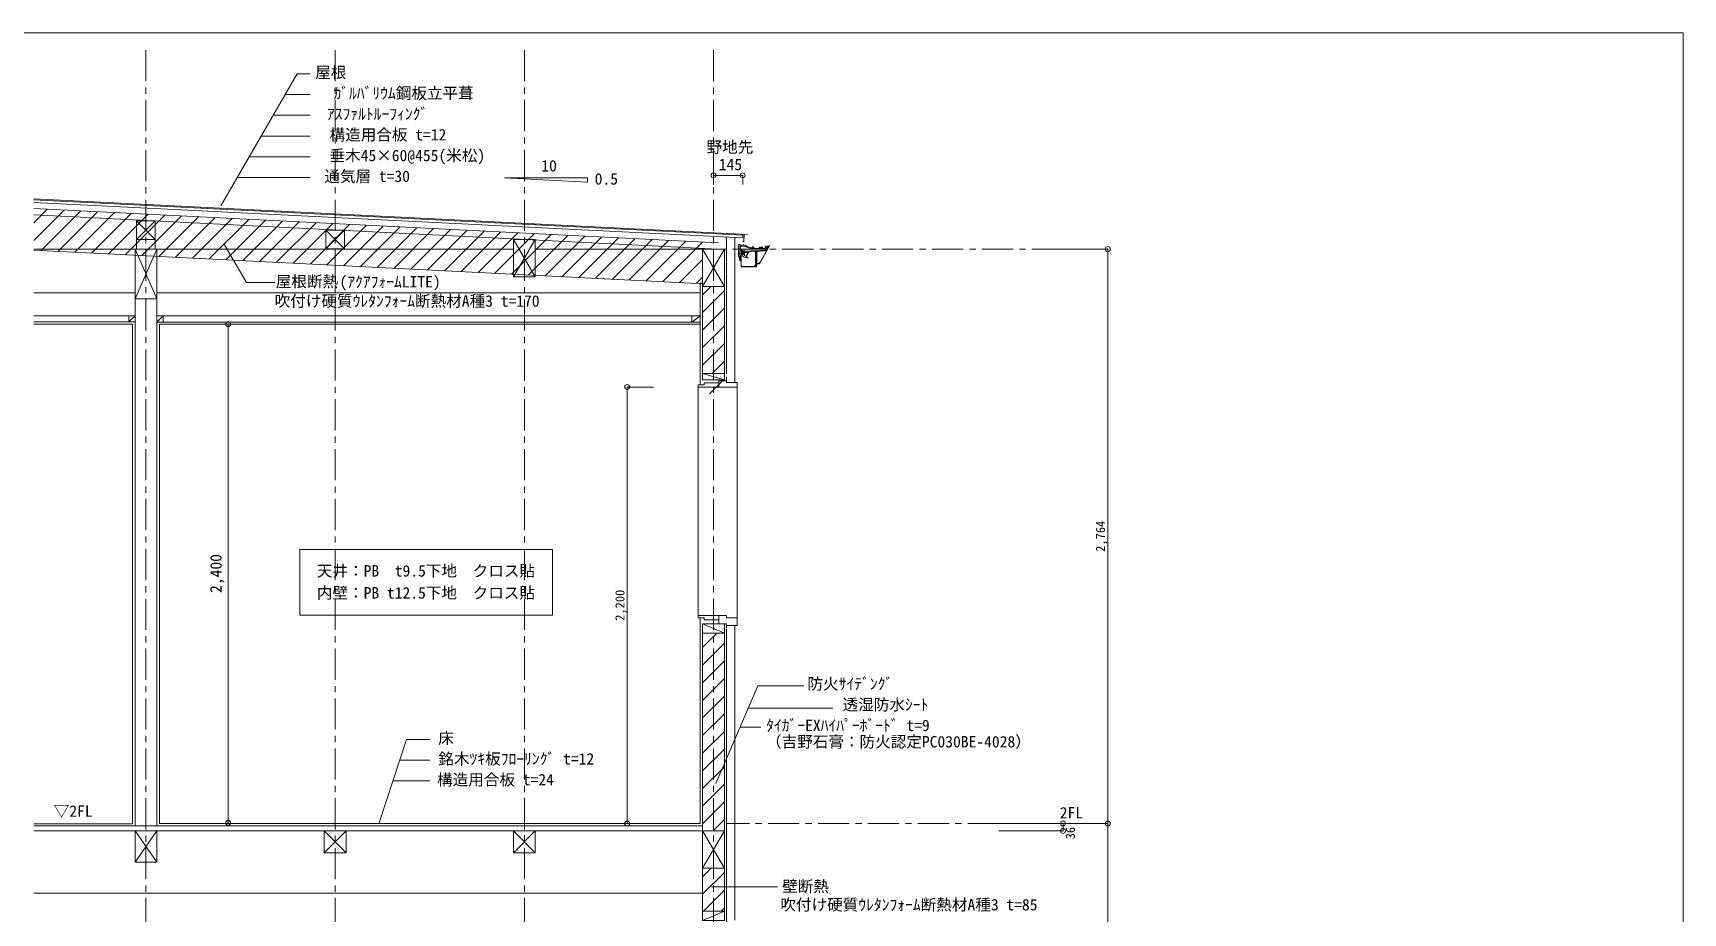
# Model space of a CAD drawing. Units: millimetres at full size. Extents: x -6103 to 6139, y -4193 to 2001238.
# Drawn here: x -1797 to 6139, y 123 to 4357 of the extents above; entities that cross this region are included whole.
import ezdxf
from ezdxf.enums import TextEntityAlignment as Align

# ---------------------------------------------------------------- set-up
doc = ezdxf.new("R2010")
doc.units = ezdxf.units.MM
doc.header["$LTSCALE"] = 30
doc.header["$PDMODE"] = 32
doc.header["$PDSIZE"] = 24
doc.linetypes.add('CHAIN1', pattern=[8, 5, -1, 1, -1])
doc.linetypes.add('LONG_DASHED1', pattern=[7, 6, -1])
for name, color, linetype, lineweight in [('5-1_通り芯・通り番号', 4, 'Continuous', 5), ('5-2_梁・土台断面【黄', 3, 'Continuous', 20), ('5-3_仕上線【黄】', 4, 'Continuous', 5), ('5-4_下地【水色】', 4, 'Continuous', 5), ('5-5_サッシ・室内建具', 4, 'Continuous', 5), ('5-A_文字', 7, 'Continuous', 13), ('5-D_断熱・その他ｸﾞﾚｰ', 4, 'Continuous', 5), ('5-F_寸法', 7, 'Continuous', 13), ('F-F_図面枠（共通）', 7, 'Continuous', 13)]:
    doc.layers.add(name, color=color, linetype=linetype, lineweight=lineweight)
doc.styles.add('ＭＳ ゴシック', font='')
doc.styles.get('ＭＳ ゴシック').set_extended_font_data('MS Gothic')

msp = doc.modelspace()

# ---------------------------------------------------------------- linework, layer by layer
at = {"layer": '5-1_通り芯・通り番号', "color": 1, "linetype": 'CHAIN1', "lineweight": 9}
for p, q in [((-1254.07, 4274.95), (-1254.07, -3404.6)), ((-344.07, 4274.95), (-344.07, -3404.6)), ((565.93, 4274.95), (565.93, -3404.6)), ((1475.93, 4274.95), (1475.93, -3404.6)), ((3156.59, 3317.71), (742.06, 3317.71)), ((2848.36, 553.71), (1536.42, 553.71))]:
    msp.add_line(p, q, dxfattribs=at)
at = {"layer": '5-2_梁・土台断面【黄'}
for p, q in [((-1299.07, 3364.21), (-1209.07, 3454.21)), ((-1299.07, 3454.21), (-1209.07, 3364.21)), ((-1209.07, 3454.21), (-1209.07, 3364.21)), ((-1209.07, 3364.21), (-1299.07, 3364.21)), ((-389.07, 3318.71), (-299.07, 3408.71)), ((-389.07, 3408.71), (-299.07, 3318.71)), ((-299.07, 3408.71), (-299.07, 3318.71)), ((513.43, 3363.21), (513.43, 3183.21)), ((513.43, 3363.21), (618.43, 3363.21)), ((513.43, 3183.21), (618.43, 3363.21)), ((513.43, 3363.21), (618.43, 3183.21)), ((618.43, 3363.21), (618.43, 3183.21)), ((-1201.57, 3317.71), (-1306.57, 3317.71)), ((-1306.57, 3317.71), (-1201.57, 3077.71)), ((-1306.57, 3077.71), (-1201.57, 3317.71)), ((-1201.57, 3317.71), (-1306.57, 3317.71)), ((-1306.57, 3317.71), (-1306.57, 3077.71)), ((-1201.57, 3317.71), (-1201.57, 3077.71)), ((-291.57, 3317.71), (-396.57, 3317.71)), ((-299.07, 3318.71), (-389.07, 3318.71)), ((1423.43, 3317.71), (1423.43, 3137.71)), ((1423.43, 3137.71), (1528.43, 3317.71)), ((1528.43, 3317.71), (1528.43, 3137.71)), ((513.43, 3183.21), (618.43, 3183.21)), ((1528.43, 3137.71), (1423.43, 3137.71)), ((1423.43, 3137.71), (1528.43, 3137.71)), ((-1201.57, 3077.71), (-1306.57, 3077.71)), ((-1306.57, 367.71), (-1201.57, 517.71)), ((-1306.57, 517.71), (-1201.57, 367.71)), ((-396.57, 412.71), (-291.57, 517.71)), ((-396.57, 517.71), (-291.57, 412.71)), ((513.43, 412.71), (618.43, 517.71)), ((513.43, 517.71), (618.43, 412.71)), ((1423.43, 337.71), (1528.43, 517.71)), ((1528.43, 517.71), (1528.43, 337.71)), ((1528.43, 337.71), (1423.43, 337.71))]:
    msp.add_line(p, q, dxfattribs=at)
for points in [[(-1209.07, 3454.21), (-1299.07, 3454.21), (-1299.07, 3364.21)], [(-299.07, 3408.71), (-389.07, 3408.71), (-389.07, 3318.71)], [(1528.43, 3317.71), (1423.43, 3317.71), (1528.43, 3137.71)], [(1528.43, 517.71), (1423.43, 517.71), (1528.43, 337.71)], [(1423.43, 517.71), (1423.43, 337.71), (1528.43, 337.71)]]:
    msp.add_lwpolyline(points, dxfattribs=at)
for points in [[(-1306.57, 517.71), (-1201.57, 517.71), (-1201.57, 367.71), (-1306.57, 367.71)], [(-396.57, 517.71), (-291.57, 517.71), (-291.57, 412.71), (-396.57, 412.71)], [(513.43, 517.71), (618.43, 517.71), (618.43, 412.71), (513.43, 412.71)]]:
    msp.add_lwpolyline(points, close=True, dxfattribs=at)
at = {"layer": '5-3_仕上線【黄】', "color": 3, "lineweight": 20}
for p, q in [((-1794.04, 3559.43), (1638.76, 3387.79)), ((1577.43, 2675.71), (1577.43, 3373.84)), ((1621.53, 3351.92), (1614.97, 3356.3)), ((1623.25, 3388.57), (1621.53, 3351.92)), ((-1794.04, 2956.71), (-1319.07, 2956.71)), ((-1319.07, 2956.71), (-1319.07, 553.71)), ((-1189.07, 2956.71), (1410.93, 2956.71)), ((-1189.07, 2956.71), (-1189.07, 553.71)), ((1410.93, 2956.71), (1410.93, 2663.71)), ((1537.43, 2702.71), (1537.43, 2675.71)), ((1410.93, 1543.71), (1410.93, 553.71)), ((1537.43, 1493.71), (1537.43, 1513.71)), ((1577.43, 1506.71), (1577.43, 87.67)), ((-1319.07, 552.1), (-1794.04, 552.1)), ((1410.93, 553.71), (-1189.07, 553.71))]:
    msp.add_line(p, q, dxfattribs=at)
at = {"layer": '5-3_仕上線【黄】'}
for p, q in [((1595.07, 3335.43), (1595.07, 3287.43)), ((1595.07, 3335.43), (1596.37, 3335.43)), ((1596.37, 3339.93), (1603.25, 3339.33)), ((1596.37, 3284.93), (1596.37, 3339.93)), ((1604.17, 3311.59), (1604.17, 3338.33)), ((1604.89, 3338.19), (1619.27, 3336.93)), ((1619.27, 3336.93), (1619.93, 3338.07)), ((1620.87, 3337.82), (1620.87, 3336.68)), ((1629.11, 3333.99), (1629.11, 3333.99)), ((1742.39, 3332.98), (1742.39, 3333.52)), ((1745.38, 3333.05), (1742.64, 3333.71)), ((1596.37, 3287.43), (1595.07, 3287.43)), ((1596.37, 3284.93), (1597.56, 3280.45)), ((1597.56, 3280.45), (1600.35, 3269.93)), ((1600.38, 3269.93), (1600.35, 3269.93)), ((1602.43, 3262.07), (1600.35, 3269.93)), ((1600.57, 3269.93), (1600.38, 3269.93)), ((1601.57, 3307.54), (1601.57, 3270.93)), ((1601.57, 3296.93), (1601.87, 3296.93)), ((1601.87, 3296.93), (1602.07, 3296.73)), ((1607.67, 3275.85), (1601.87, 3290.94)), ((1602.07, 3291.13), (1602.07, 3296.73)), ((1606.87, 3275.33), (1602.57, 3275.33)), ((1603.37, 3273.33), (1602.57, 3273.33)), ((1604.17, 3311.13), (1602.63, 3309.83)), ((1606.87, 3261.33), (1603.4, 3261.33)), ((1604.17, 3331.93), (1604.47, 3331.93)), ((1604.17, 3322.13), (1604.47, 3322.13)), ((1604.47, 3331.93), (1604.67, 3331.73)), ((1604.47, 3322.13), (1604.67, 3321.93)), ((1604.67, 3326.13), (1604.67, 3331.73)), ((1604.67, 3313.93), (1604.67, 3321.93)), ((1605.87, 3270.83), (1605.87, 3261.33)), ((1616.87, 3317.63), (1606.17, 3317.63)), ((1613.87, 3312.13), (1607.48, 3312.13)), ((1607.87, 3274.78), (1607.87, 3262.33)), ((1608.07, 3304.25), (1608.07, 3233.13)), ((1608.07, 3304.25), (1608.07, 3233.08)), ((1608.17, 3304.7), (1610.11, 3308.58)), ((1609.07, 3304.01), (1609.07, 3300.63)), ((1609.07, 3297.63), (1609.07, 3235.13)), ((1609.17, 3304.46), (1610.73, 3307.58)), ((1614.07, 3299.63), (1610.07, 3299.63)), ((1613.37, 3298.63), (1610.07, 3298.63)), ((1613.37, 3298.63), (1610.12, 3298.63)), ((1610.37, 3298.13), (1610.37, 3297.58)), ((1610.37, 3298.13), (1610.37, 3298.13)), ((1610.69, 3332.16), (1622.05, 3331.16)), ((1616.8, 3284), (1610.8, 3295.78)), ((1612.87, 3298.63), (1610.87, 3298.63)), ((1610.87, 3298.63), (1610.87, 3298.63)), ((1615.07, 3309.13), (1611.01, 3309.13)), ((1614.07, 3308.13), (1611.62, 3308.13)), ((1612.87, 3298.63), (1612.87, 3298.63)), ((1613.37, 3298.13), (1613.37, 3297.63)), ((1613.57, 3298.43), (1613.57, 3297.63)), ((1613.57, 3298.43), (1613.57, 3297.63)), ((1613.87, 3312.13), (1613.87, 3312.13)), ((1615.57, 3297.13), (1614.07, 3297.13)), ((1615.57, 3297.13), (1614.07, 3297.13)), ((1614.36, 3296.63), (1616.87, 3296.63)), ((1615.07, 3307.13), (1615.07, 3300.63)), ((1616.87, 3290.63), (1615.26, 3290.63)), ((1616.07, 3308.13), (1616.07, 3297.63)), ((1616.8, 3284), (1616.79, 3284.01)), ((1617.87, 3297.63), (1617.87, 3308.13)), ((1621.87, 3301), (1621.87, 3295.63)), ((1622.87, 3311.63), (1622.87, 3310.12)), ((1640.66, 3274.18), (1623.12, 3278.88)), ((1623.17, 3278.87), (1623.15, 3278.87)), ((1677.85, 3305.84), (1623.76, 3303)), ((1624.87, 3286.21), (1624.87, 3298.66)), ((1624.87, 3298.66), (1624.87, 3298.66)), ((1624.87, 3286.21), (1624.87, 3286.21)), ((1724.37, 3312.28), (1626.02, 3307.13)), ((1629.37, 3282.83), (1626.02, 3284.4)), ((1626.02, 3284.4), (1626.02, 3284.4)), ((1626.76, 3300.65), (1636.89, 3301.19)), ((1626.76, 3300.65), (1626.76, 3300.65)), ((1629.38, 3282.83), (1629.37, 3282.83)), ((1638.81, 3298.34), (1632.03, 3283.8)), ((1632.03, 3283.8), (1632.03, 3283.8)), ((1644.3, 3303.01), (1634.75, 3282.53)), ((1635.72, 3279.88), (1641.88, 3277)), ((1636.9, 3301.19), (1636.9, 3301.19)), ((1638.81, 3298.35), (1638.81, 3298.34)), ((1640.66, 3274.18), (1640.66, 3274.18)), ((1642.12, 3276.34), (1641.24, 3274.45)), ((1644.3, 3303.02), (1644.3, 3303.02)), ((1646.01, 3304.17), (1646.01, 3304.17)), ((1659.45, 3323.36), (1659.46, 3323.36)), ((1660.99, 3324.27), (1660.99, 3325.14)), ((1660.99, 3324.27), (1660.99, 3324.27)), ((1663.99, 3325.14), (1663.99, 3325.14)), ((1663.99, 3325.14), (1663.99, 3323.31)), ((1663.99, 3323.31), (1663.99, 3323.31)), ((1664.49, 3322.38), (1664.49, 3322.38)), ((1667.61, 3325.09), (1664.57, 3325.63)), ((1664.84, 3325.52), (1664.84, 3325.52)), ((1665.09, 3328.58), (1667.14, 3328.22)), ((1667.14, 3328.22), (1667.14, 3328.22)), ((1667.62, 3325.09), (1667.61, 3325.09)), ((1668.79, 3326.25), (1668.79, 3326.08)), ((1668.79, 3326.08), (1668.79, 3326.07)), ((1674.35, 3305.65), (1674.36, 3305.65)), ((1677.51, 3302.66), (1677.51, 3241.23)), ((1677.51, 3302.66), (1677.51, 3302.66)), ((1725.2, 3308.32), (1677.85, 3305.84)), ((1681.01, 3302.84), (1681.01, 3246.19)), ((1684.01, 3303.31), (1684.01, 3303.32)), ((1684.01, 3303.31), (1684.01, 3246.19)), ((1686.85, 3306.31), (1686.85, 3306.31)), ((1694.87, 3320.43), (1686.92, 3320.43)), ((1727.37, 3316.43), (1686.92, 3316.43)), ((1694.87, 3320.43), (1694.87, 3320.43)), ((1705.99, 3320.43), (1694.87, 3320.43)), ((1695.87, 3321.43), (1695.87, 3322.19)), ((1696.37, 3247.08), (1745.71, 3332.54)), ((1699.84, 3255.08), (1743.26, 3330.28)), ((1702.87, 3323.93), (1701.12, 3323.93)), ((1702.87, 3323.43), (1702.87, 3323.93)), ((1705.99, 3320.43), (1705.99, 3320.93)), ((1705.99, 3320.43), (1731.09, 3320.43)), ((1707.74, 3323.93), (1706.99, 3323.93)), ((1707.26, 3321.89), (1711.95, 3320.55)), ((1712.78, 3320.43), (1712.78, 3320.43)), ((1724.2, 3326.78), (1726.63, 3330.99)), ((1731.34, 3321.51), (1724.57, 3325.42)), ((1725.2, 3308.32), (1725.2, 3308.32)), ((1725.57, 3327.15), (1727.24, 3330.04)), ((1730.7, 3323.03), (1725.94, 3325.78)), ((1728.14, 3314.79), (1727.23, 3313.7)), ((1742.21, 3332.78), (1727.41, 3331.48)), ((1735.66, 3331.2), (1728.01, 3330.53)), ((1736.99, 3319.89), (1728.77, 3310.1)), ((1728.77, 3310.1), (1728.77, 3310.09)), ((1730.04, 3320.43), (1730.04, 3311.61)), ((1731.09, 3320.43), (1731.09, 3320.43)), ((1732.07, 3323.4), (1736.14, 3330.45)), ((1734.35, 3323.07), (1732.46, 3321.59)), ((1733.43, 3323.77), (1737.57, 3330.94)), ((1734.34, 3323.24), (1733.43, 3323.77)), ((1738.74, 3328.68), (1735.42, 3322.93)), ((1736.99, 3319.9), (1736.99, 3319.89)), ((1738.24, 3331.21), (1737.52, 3329.96)), ((1737.52, 3329.96), (1738.55, 3329.36)), ((1741.36, 3327.22), (1737.79, 3321.04)), ((1737.79, 3321.04), (1737.79, 3321.04)), ((1738.24, 3331.21), (1738.24, 3331.21)), ((1742.3, 3331.78), (1738.35, 3331.44)), ((1738.62, 3331.45), (1740.14, 3331.59)), ((1738.62, 3331.45), (1738.62, 3331.45)), ((1740.14, 3331.59), (1740.14, 3331.59)), ((1740.65, 3331.26), (1740.65, 3331.26)), ((1740.65, 3331.26), (1741.51, 3328.91)), ((1682.17, 3232.13), (1609.07, 3232.13)), ((1679.69, 3233.13), (1611.07, 3233.13)), ((1673.07, 3238.23), (1673.06, 3238.23)), ((1677.12, 3238.23), (1673.07, 3238.23)), ((1674.06, 3235.23), (1674.06, 3235.23)), ((1677.94, 3235.23), (1674.07, 3235.23)), ((1674.51, 3238.23), (1674.51, 3238.23)), ((1677.51, 3241.23), (1677.51, 3241.23)), ((1677.95, 3235.23), (1677.95, 3235.23)), ((1680.88, 3244.86), (1680.06, 3240.66)), ((1682.64, 3235.56), (1684.66, 3245.96)), ((1683.83, 3244.29), (1682.85, 3239.27)), ((1683.15, 3232.94), (1685.64, 3245.77)), ((1684.01, 3246.19), (1684.01, 3246.19)), ((1686.85, 3247.58), (1686.62, 3247.58)), ((1695.51, 3246.58), (1686.62, 3246.58)), ((1528.43, 2718.71), (1423.43, 2718.71)), ((1528.43, 2688.71), (1423.43, 2718.71)), ((1528.43, 2688.71), (1423.43, 2688.71)), ((1501.43, 1513.71), (1423.43, 1513.71)), ((1423.43, 1513.71), (1528.43, 1468.71)), ((1528.43, 1468.71), (1423.43, 1468.71))]:
    msp.add_line(p, q, dxfattribs=at)
at = {"layer": '5-3_仕上線【黄】', "linetype": 'LONG_DASHED1'}
for p, q in [((1606.47, 3328.93), (1592.91, 3328.93)), ((1606.47, 3317.93), (1592.91, 3317.93)), ((1603.29, 3293.93), (1592.91, 3293.93))]:
    msp.add_line(p, q, dxfattribs=at)
at = {"layer": '5-3_仕上線【黄】', "color": 7, "lineweight": 13}
for p, q in [((1401.43, 2663.71), (1401.43, 2653.71)), ((1501.43, 2653.71), (1401.43, 2653.71)), ((1501.43, 2683.71), (1501.43, 2653.71)), ((1501.43, 2683.71), (1537.43, 2683.71)), ((1501.43, 2653.71), (1589.43, 2653.71)), ((1401.43, 1543.71), (1401.43, 1553.71)), ((1501.43, 1553.71), (1401.43, 1553.71)), ((1501.43, 1513.71), (1501.43, 1553.71)), ((1501.43, 1553.71), (1537.43, 1553.71)), ((1501.43, 1513.71), (1537.43, 1513.71)), ((1537.43, 1543.71), (1537.43, 1553.71)), ((1537.43, 1543.71), (1589.43, 1543.71)), ((1589.43, 1506.71), (1589.43, 1543.71)), ((1537.43, 1506.71), (1589.43, 1506.71))]:
    msp.add_line(p, q, dxfattribs=at)
at = {"layer": '5-3_仕上線【黄】'}
for points in [[(1619.93, 3338.07), (1620.06, 3338.21), (1620.23, 3338.3), (1620.42, 3338.31), (1620.61, 3338.26), (1620.76, 3338.13), (1620.84, 3337.96), (1620.87, 3337.82)], [(1602.07, 3291.13), (1601.87, 3290.93), (1601.57, 3290.93)], [(1604.67, 3326.13), (1604.47, 3325.93), (1604.17, 3325.93)], [(1604.67, 3313.93), (1604.47, 3313.73), (1604.17, 3313.73)], [(1660.99, 3325.14), (1661.03, 3325.66), (1661.14, 3326.17), (1661.34, 3326.66), (1661.6, 3327.11), (1661.93, 3327.52), (1662.31, 3327.88), (1662.7, 3328.15), (1663.17, 3328.38), (1663.62, 3328.53), (1664.09, 3328.61), (1664.57, 3328.63), (1665.04, 3328.59), (1665.09, 3328.58)], [(1663.99, 3325.14), (1664.03, 3325.33), (1664.14, 3325.49), (1664.29, 3325.6), (1664.49, 3325.64), (1664.57, 3325.63)], [(1667.14, 3328.22), (1667.51, 3328.12), (1667.86, 3327.94), (1668.17, 3327.7), (1668.43, 3327.4), (1668.62, 3327.06), (1668.74, 3326.69), (1668.79, 3326.3), (1668.79, 3326.25)], [(1668.79, 3326.07), (1668.75, 3325.81), (1668.64, 3325.56), (1668.47, 3325.35), (1668.25, 3325.19), (1667.99, 3325.1), (1667.72, 3325.08), (1667.62, 3325.09)], [(1695.87, 3322.19), (1695.91, 3322.83), (1696.02, 3323.46), (1696.22, 3324.08), (1696.48, 3324.66), (1696.82, 3325.21), (1697.18, 3325.66), (1697.59, 3326.07), (1698.04, 3326.44), (1698.52, 3326.75), (1699.04, 3327.01), (1699.65, 3327.22), (1700.27, 3327.36), (1700.92, 3327.43), (1712.87, 3327.43)]]:
    msp.add_lwpolyline(points, dxfattribs=at)
at = {"layer": '5-3_仕上線【黄】', "color": 7, "lineweight": 13}
for points in [[(1501.43, 2673.71), (1431.43, 2673.71), (1431.43, 2663.71), (1401.43, 2663.71)], [(1537.43, 2675.71), (1589.43, 2675.71), (1589.43, 2653.71)], [(1501.43, 1533.71), (1431.43, 1533.71), (1431.43, 1543.71), (1401.43, 1543.71)]]:
    msp.add_lwpolyline(points, dxfattribs=at)
at = {"layer": '5-3_仕上線【黄】'}
for centre, radius, start, end in [((1603.17, 3338.33), 1, 0, 85), ((1604.98, 3339.18), 1, 205.12599, 265), ((1615.77, 3307.12), 30, 63.59895, 80.22794), ((1686.92, 3450.43), 130, 243.59898, 257.95038), ((1742.59, 3333.52), 0.2, 76.55324, 180), ((1745.41, 3332.71), 0.346, 330.18428, 94.99059), ((1600.57, 3270.93), 1, 270, 0), ((1604.57, 3307.54), 3, 130.23637, 180), ((1602.57, 3276.33), 1, 180, 270), ((1602.57, 3272.33), 1, 90, 180), ((1603.4, 3262.33), 1, 194.86662, 270), ((1603.37, 3270.83), 2.5, 0, 90), ((1603.17, 3311.59), 1, 310.23637, 0), ((1607.48, 3306.13), 6, 90, 123.55731), ((1610.17, 3326.18), 6, 85, 156.44356), ((1606.17, 3319.63), 2, 221.40962, 270), ((1606.87, 3274.33), 1, 0, 90), ((1606.87, 3262.33), 1, 270, 0), ((1604.87, 3274.78), 3, 0.00002, 21.00002), ((1609.07, 3304.25), 1, 153.43495, 180), ((1609.07, 3304.25), 1, 153.43495, 180), ((1610.07, 3304.01), 1, 153.43504, 180), ((1610.07, 3300.63), 1, 180, 270), ((1610.07, 3297.63), 1, 90, 180), ((1611.01, 3308.13), 1, 90.00002, 153.43495), ((1610.87, 3298.13), 0.5, 90, 180), ((1614.37, 3297.59), 4, 180, 207), ((1611.62, 3307.13), 1, 90, 153.43504), ((1615.26, 3293.63), 3, 207, 270), ((1612.87, 3298.13), 0.5, 0, 90), ((1613.37, 3298.43), 0.2, 0, 90), ((1613.37, 3298.43), 0.2, 0, 90), ((1614.37, 3297.63), 1, 180, 270), ((1614.07, 3297.63), 0.5, 180, 270), ((1614.07, 3297.63), 0.5, 180, 270), ((1613.87, 3308.13), 4, 0, 90), ((1614.07, 3307.13), 1, 0, 90), ((1614.07, 3300.63), 1, 270, 0), ((1615.07, 3308.13), 1, 0, 90), ((1615.57, 3297.63), 0.5, 270, 0), ((1615.57, 3297.63), 0.5, 270, 0), ((1625.71, 3288.54), 10, 207, 255), ((1616.87, 3311.63), 6, 0, 90), ((1616.87, 3297.63), 1, 270, 0), ((1616.87, 3295.63), 5, 270, 0), ((1623.87, 3301), 2, 93, 180), ((1619.87, 3306.26), 25, 65.05988, 85), ((1625.87, 3310.12), 3, 180, 273), ((1626.87, 3298.66), 2, 93, 180), ((1626.87, 3286.21), 2, 180, 245.00005), ((1630.22, 3284.65), 2, 245.00005, 335), ((1686.92, 3450.43), 134, 245.05988, 270), ((1636.56, 3281.69), 2, 155, 244.99997), ((1637, 3299.19), 2, 335, 93), ((1640.79, 3274.66), 0.5, 255, 335.00018), ((1641.67, 3276.55), 0.5, 335.0002, 64.99998), ((1646.11, 3302.17), 2, 93, 155), ((1659.99, 3324.27), 1, 257.95038, 0), ((1686.92, 3450.43), 130, 257.95038, 270), ((1664.99, 3323.31), 1, 180, 260.21227), ((1674.51, 3302.66), 3, 0, 93), ((1678.01, 3302.84), 3, 0, 93), ((1687.01, 3303.31), 3, 93, 180), ((1686.85, 3262.58), 15, 270, 330), ((1694.87, 3321.43), 1, 270, 0), ((1701.12, 3322.18), 1.75, 90, 270), ((1703.87, 3323.43), 1, 180, 321.31781), ((1706.99, 3320.93), 3, 90, 141.31783), ((1706.99, 3320.93), 1, 74, 180), ((1707.74, 3330.93), 7, 270, 322.02013), ((1712.78, 3323.43), 3, 254, 270), ((1712.87, 3326.93), 0.5, 322.02013, 90), ((1725.07, 3326.28), 1, 150, 240), ((1724.16, 3316.27), 4, 273, 320), ((1724.94, 3313.31), 5, 273, 320), ((1726.44, 3326.65), 1, 150.00003, 240), ((1727.5, 3330.49), 1, 95, 150.00002), ((1728.1, 3329.53), 1, 95.00002, 150.00003), ((1727.37, 3315.43), 1, 320, 90), ((1731.2, 3323.9), 1, 240, 330.00002), ((1731.09, 3325.43), 5, 270, 330), ((1731.84, 3322.37), 1, 240, 308.19861), ((1734.29, 3323.15), 0.1, 308.19859, 60.00002), ((1735.7, 3330.7), 0.5, 330.00003, 95.00003), ((1730.86, 3325.04), 8, 320, 330), ((1738.44, 3330.44), 1, 95.00002, 150.00003), ((1738.67, 3330.96), 0.5, 95, 150.00002), ((1738.3, 3328.93), 0.5, 330, 60.00002), ((1740.18, 3331.09), 0.5, 20, 95), ((1739.63, 3328.22), 2, 330, 20), ((1742.19, 3332.98), 0.2, 275, 0), ((1742.39, 3330.78), 1, 330.00003, 95.00003), ((1609.07, 3233.13), 1, 180, 270), ((1611.07, 3235.13), 2, 180, 270), ((1673.07, 3237.23), 1, 90, 180), ((1674.07, 3237.23), 2, 180, 270), ((1674.51, 3241.23), 3, 270, 0), ((1677.12, 3241.23), 3, 270, 349), ((1677.94, 3240.23), 5, 270, 349), ((1679.69, 3236.13), 3, 270, 349), ((1674.01, 3246.19), 7, 349, 0), ((1682.17, 3233.13), 1, 270, 349), ((1674.01, 3246.19), 10, 349, 0), ((1686.62, 3245.58), 2, 90, 169.00002), ((1686.62, 3245.58), 1, 90, 169.00002), ((1695.51, 3247.58), 1, 270, 330)]:
    msp.add_arc(centre, radius, start, end, dxfattribs=at)
at = {"layer": '5-4_下地【水色】'}
for p, q in [((-1794.29, 3554.44), (1615.93, 3383.93)), ((-1299.07, 3364.21), (-1299.07, 3317.71)), ((-1209.07, 3364.21), (-1209.07, 3317.71)), ((1537.43, 2718.85), (1537.43, 3375.84)), ((1615.93, 3383.93), (1615.93, 3371.91)), ((-1794.04, 3317.71), (513.43, 3317.71)), ((618.43, 3317.71), (1423.43, 3317.71)), ((-1306.57, 3107.71), (-1794.04, 3107.71)), ((-1201.57, 3107.71), (1410.93, 3107.71)), ((1410.93, 3154.11), (1423.43, 3154.11)), ((1410.93, 3154.11), (1410.93, 2956.71)), ((1423.43, 3137.71), (1423.43, 2688.71)), ((1528.43, 3137.71), (1528.43, 2688.71)), ((-1306.57, 3077.71), (-1306.57, 541.71)), ((-1201.57, 3077.71), (-1201.57, 541.71)), ((-1794.04, 2996.71), (-1306.57, 2996.71)), ((-1794.04, 2966.71), (-1306.57, 2966.71)), ((-1336.57, 2966.71), (-1306.57, 2996.71)), ((-1201.57, 2966.21), (-1171.57, 2996.21)), ((-1201.57, 2996.21), (1410.93, 2996.21)), ((-1201.57, 2966.21), (1410.93, 2966.21)), ((1370.93, 2966.21), (1410.93, 2996.21)), ((1423.43, 1513.71), (1423.43, 517.71)), ((1528.43, 517.71), (1528.43, 1513.71)), ((1537.43, 1489.09), (1537.43, 80.71)), ((-1794.04, 541.71), (1423.43, 541.71)), ((-1794.04, 517.71), (1423.43, 517.71)), ((1423.43, 337.71), (1423.43, 131.71)), ((1528.43, 337.71), (1528.43, 131.71)), ((-1794.04, 217.71), (1423.43, 217.71))]:
    msp.add_line(p, q, dxfattribs=at)
at = {"layer": '5-4_下地【水色】', "color": 7, "lineweight": 13}
for p, q in [((-1794.04, 3542.41), (1615.93, 3371.91)), ((-1794.04, 3482.34), (1498.43, 3317.71))]:
    msp.add_line(p, q, dxfattribs=at)
at = {"layer": '5-4_下地【水色】'}
for points in [[(-1306.57, 2966.71), (-1336.57, 2966.71), (-1336.57, 2996.71), (-1306.57, 2996.71)], [(-1201.57, 2966.21), (-1171.57, 2966.21), (-1171.57, 2996.21), (-1201.57, 2996.21)], [(1370.93, 2966.21), (1410.93, 2966.21), (1410.93, 2996.21), (1370.93, 2996.21)]]:
    msp.add_lwpolyline(points, close=True, dxfattribs=at)
at = {"layer": '5-5_サッシ・室内建具'}
for p, q in [((1401.43, 2653.71), (1401.43, 1543.71)), ((1589.43, 2653.71), (1589.43, 1543.71))]:
    msp.add_line(p, q, dxfattribs=at)
at = {"layer": '5-5_サッシ・室内建具', "color": 3, "lineweight": 20}
msp.add_line((1423.43, 86.71), (1528.43, 131.71), dxfattribs=at)
msp.add_lwpolyline([(1423.43, 86.71), (1528.43, 86.71), (1528.43, 131.71), (1423.43, 131.71)], close=True, dxfattribs=at)
at = {"layer": '5-A_文字'}
for p, q in [((-893.5, 3525.02), (-526.12, 4161.34)), ((-465.03, 4161.34), (-526.12, 4161.34)), ((-465.03, 4061.34), (-583.86, 4061.34)), ((-465.03, 3961.34), (-641.59, 3961.34)), ((-465.03, 3861.34), (-699.33, 3861.34)), ((-465.03, 3761.34), (-757.06, 3761.34)), ((-465.03, 3661.34), (-814.8, 3661.34)), ((-877.12, 3340.43), (-771.12, 3156.82)), ((-771.12, 3156.82), (-634.78, 3156.82)), ((2049.37, 1109.15), (1642.68, 1109.15)), ((-1.6, 958.06), (-132.21, 556.71)), ((111.33, 958.06), (-1.6, 958.06)), ((1703.93, 1017.71), (1603.78, 1017.71)), ((111.33, 858.06), (-34.14, 858.06)), ((111.33, 758.06), (-66.69, 758.06)), ((1783.85, 248.19), (1466.48, 248.19))]:
    msp.add_line(p, q, dxfattribs=at)
at = {"layer": '5-A_文字', "color": 2, "lineweight": 5}
for p, q in [((-514.29, 1872.3), (701.74, 1872.3)), ((-514.29, 1556.65), (-514.29, 1872.3)), ((701.74, 1872.3), (701.74, 1556.65)), ((701.74, 1556.65), (-514.29, 1556.65))]:
    msp.add_line(p, q, dxfattribs=at)
at = {"layer": '5-A_文字'}
msp.add_lwpolyline([(470.34, 3660.25), (870.34, 3660.25), (870.34, 3640.25)], close=True, dxfattribs=at)
msp.add_lwpolyline([(1910.03, 1215.1), (1688.21, 1215.1), (1486.72, 746.18)], dxfattribs=at)
at = {"layer": '5-D_断熱・その他ｸﾞﾚｰ'}
for p, q in [((-1794.04, 3512.37), (1499.93, 3347.67)), ((-1794.04, 3444.03), (-1728.96, 3509.12)), ((-1794.04, 3359.18), (-1648.14, 3505.08)), ((-1758.05, 3310.32), (-1567.33, 3501.04)), ((-1677.23, 3306.28), (-1486.52, 3497)), ((-1596.42, 3302.24), (-1405.71, 3492.96)), ((-1515.61, 3298.2), (-1324.89, 3488.92)), ((-1434.8, 3294.16), (-1244.08, 3484.87)), ((-1353.98, 3290.12), (-1163.27, 3480.83)), ((-1273.17, 3286.08), (-1082.46, 3476.79)), ((-1192.36, 3282.04), (-1001.65, 3472.75)), ((-1111.55, 3278), (-920.83, 3468.71)), ((-1030.74, 3273.96), (-840.02, 3464.67)), ((-949.92, 3269.92), (-759.21, 3460.63)), ((-869.11, 3265.88), (-678.4, 3456.59)), ((-788.3, 3261.84), (-597.58, 3452.55)), ((-707.49, 3257.79), (-516.77, 3448.51)), ((-626.67, 3253.75), (-435.96, 3444.47)), ((-545.86, 3249.71), (-355.15, 3440.43)), ((-465.05, 3245.67), (-274.34, 3436.39)), ((-384.24, 3241.63), (-193.52, 3432.35)), ((-303.43, 3237.59), (-112.71, 3428.31)), ((-222.61, 3233.55), (-31.9, 3424.27)), ((-141.8, 3229.51), (48.91, 3420.22)), ((-60.99, 3225.47), (129.73, 3416.18)), ((19.82, 3221.43), (210.54, 3412.14)), ((100.64, 3217.39), (291.35, 3408.1)), ((181.45, 3213.35), (372.16, 3404.06)), ((262.26, 3209.31), (452.97, 3400.02)), ((343.07, 3205.27), (533.79, 3395.98)), ((423.88, 3201.23), (614.6, 3391.94)), ((504.7, 3197.19), (695.41, 3387.9)), ((585.51, 3193.15), (776.22, 3383.86)), ((666.32, 3189.1), (857.04, 3379.82)), ((747.13, 3185.06), (937.85, 3375.78)), ((827.95, 3181.02), (1018.66, 3371.74)), ((908.76, 3176.98), (1099.47, 3367.7)), ((989.57, 3172.94), (1180.28, 3363.66)), ((1070.38, 3168.9), (1261.1, 3359.62)), ((1151.19, 3164.86), (1341.91, 3355.58)), ((1232.01, 3160.82), (1422.72, 3351.53)), ((-1794.04, 3312.12), (1431.11, 3150.87)), ((1312.82, 3156.78), (1423.43, 3267.39)), ((1393.63, 3152.74), (1423.43, 3182.54)), ((1423.43, 3097.69), (1463.46, 3137.71)), ((1423.43, 3012.84), (1528.43, 3117.84)), ((1423.43, 2927.98), (1528.43, 3032.98)), ((1423.43, 2843.13), (1528.43, 2948.13)), ((1423.43, 2758.28), (1528.43, 2863.28)), ((1468.72, 2718.71), (1528.43, 2778.43)), ((1456.57, 2621.71), (1528.43, 2693.57)), ((1423.43, 1400.63), (1491.51, 1468.71)), ((1423.43, 1315.78), (1528.43, 1420.78)), ((1423.43, 1230.93), (1528.43, 1335.93)), ((1423.43, 1146.07), (1528.43, 1251.07)), ((1423.43, 1061.22), (1528.43, 1166.22)), ((1423.43, 976.37), (1528.43, 1081.37)), ((1423.43, 891.52), (1528.43, 996.52)), ((1423.43, 806.66), (1528.43, 911.66)), ((1423.43, 721.81), (1528.43, 826.81)), ((1423.43, 636.96), (1528.43, 741.96)), ((1423.43, 552.1), (1528.43, 657.1)), ((1473.89, 517.71), (1528.43, 572.25)), ((1423.43, 297.55), (1463.6, 337.71)), ((1423.43, 212.69), (1528.43, 317.69)), ((1427.3, 131.71), (1528.43, 232.84)), ((1512.16, 131.71), (1528.43, 147.99))]:
    msp.add_line(p, q, dxfattribs=at)
at = {"layer": '5-D_断熱・その他ｸﾞﾚｰ', "linetype": 'CHAIN1'}
msp.add_line((-1794.04, 517.71), (-1786.82, 517.71), dxfattribs=at)
at = {"layer": '5-F_寸法'}
for p, q in [((1475.93, 3672.32), (1615.93, 3672.32)), ((1475.93, 3672.32), (1475.93, 3628.75)), ((1615.93, 3672.32), (1615.93, 3628.75)), ((3371.84, 3317.71), (3156.59, 3317.71)), ((3371.84, 3317.71), (3371.84, 553.71)), ((1060.61, 2653.71), (1060.61, 553.71)), ((1060.61, 2653.71), (1186.38, 2653.71)), ((1060.61, 553.71), (1186.38, 553.71)), ((3156.59, 553.71), (2848.36, 553.71)), ((3156.59, 517.71), (2848.36, 517.71)), ((3371.84, 553.71), (3156.59, 553.71)), ((3156.59, 553.71), (3156.59, 517.71)), ((3371.84, 553.71), (3371.84, -2346.29))]:
    msp.add_line(p, q, dxfattribs=at)
at = {"layer": '5-F_寸法', "color": 4, "lineweight": 5}
msp.add_line((-858.64, 556.71), (-858.64, 2956.71), dxfattribs=at)
at = {"layer": '5-F_寸法'}
for p in [(1475.93, 3672.32), (1615.93, 3672.32), (3371.84, 3317.71), (1060.61, 2653.71), (1060.61, 553.71), (3156.59, 553.71), (3371.84, 553.71), (3156.59, 517.71)]:
    msp.add_point(p, dxfattribs=at)
at = {"layer": '5-F_寸法', "color": 4}
for p in [(-858.64, 2956.71), (-858.64, 556.71)]:
    msp.add_point(p, dxfattribs=at)
at = {"layer": 'F-F_図面枠（共通）'}
for p, q in [((-5741.49, 4357.38), (6138.51, 4357.38)), ((6138.51, 4357.38), (6138.51, -3922.62))]:
    msp.add_line(p, q, dxfattribs=at)

# ---------------------------------------------------------------- texts
at = {"layer": '5-A_文字', "style": 'ＭＳ ゴシック'}
for s, p in [('屋根', (-440.03, 4123.84)), ('ｶﾞﾙﾊﾞﾘｳﾑ鋼板立平葺', (-352.53, 4023.84)), ('ｱｽﾌｧﾙﾄﾙｰﾌｨﾝｸﾞ', (-383.78, 3923.84)), ('構造用合板 t=12', (-371.28, 3823.84)), ('垂木45×60@455(米松)', (-371.28, 3723.84)), ('10', (647.5, 3674.32)), ('通気層 t=30', (-396.28, 3623.84)), ('0.5', (904.11, 3611.38)), ('屋根断熱', (-629.85, 3117.81)), ('(ｱｸｱﾌｫｰﾑLITE)', (-323.33, 3116.17)), ('吹付け硬質ｳﾚﾀﾝﾌｫｰﾑ断熱材A種3 t=170', (-635.13, 3023.76)), ('天井：PB\u3000t9.5下地\u3000クロス貼', (-432.13, 1725.13)), ('内壁：PB t12.5下地\u3000クロス貼', (-432.13, 1619.3)), ('防火ｻｲﾃﾞﾝｸﾞ', (1927.38, 1181.51)), ('透湿防水ｼｰﾄ', (2096.39, 1081.51)), ('ﾀｲｶﾞｰEXﾊｲﾊﾟｰﾎﾞｰﾄﾞ t=9', (1728.71, 981.51)), ('床', (151.91, 920.56)), ('（吉野石膏：防火認定PC030BE-4028）', (1728, 902.99)), ('銘木ﾂｷ板ﾌﾛｰﾘﾝｸﾞ t=12', (152.22, 820.56)), ('構造用合板 t=24', (145.97, 720.56)), ('▽2FL', (-1697.62, 569.04)), ('壁断熱', (1805.77, 207.09)), ('吹付け硬質ｳﾚﾀﾝﾌｫｰﾑ断熱材A種3 t=85', (1797.07, 118.76))]:
    msp.add_text(s, height=54.99, dxfattribs=at).set_placement(p, align=Align.BOTTOM_LEFT)
at = {"layer": '5-F_寸法', "style": 'ＭＳ ゴシック'}
for s, p in [('野地先', (1442.33, 3764.55)), ('145', (1500.94, 3680.54)), ('2FL', (3141.02, 560.98))]:
    msp.add_text(s, height=54.99, dxfattribs=at).set_placement(p, align=Align.BOTTOM_LEFT)
for s, p in [('2,764', (3371.84, 1860.71)), ('2,200', (1060.61, 1528.71)), ('36', (3227.08, 477.44))]:
    msp.add_text(s, height=43.99, rotation=90, dxfattribs=at).set_placement(p, align=Align.BOTTOM_LEFT)
at = {"layer": '5-F_寸法', "color": 4, "style": 'ＭＳ ゴシック'}
msp.add_text('2,400', height=54.99, rotation=90, dxfattribs=at).set_placement((-873.64, 1662.96), align=Align.BOTTOM_LEFT)

doc.saveas('drawing.dxf')
